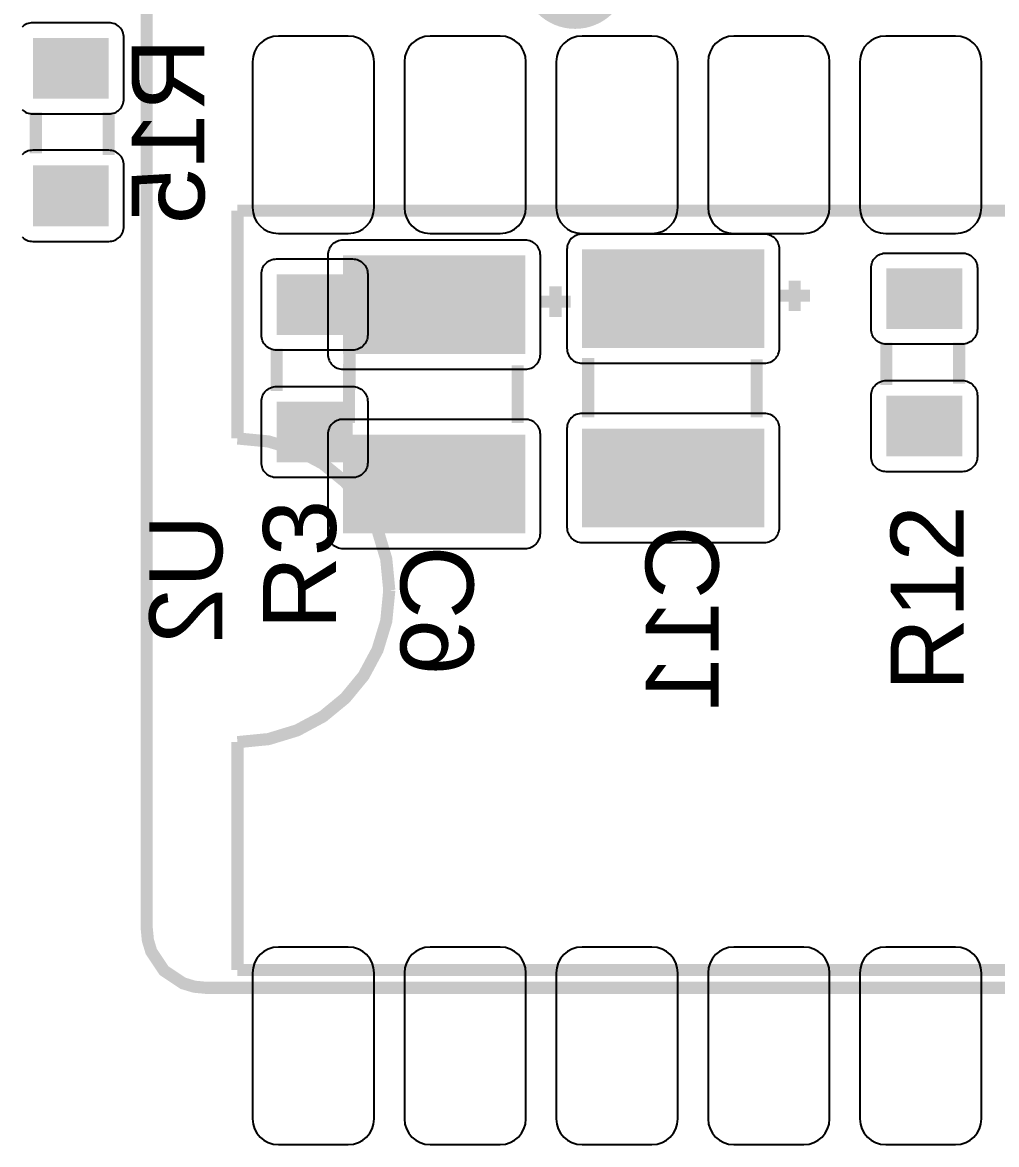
# Model space of a CAD drawing. Header units: inches. Extents: x -2.89 to 2.89, y -1.51 to 1.51.
# Drawn here: x -1.741 to -1.099, y -0.845 to -0.106 of the extents above; entities that cross this region are included whole.
import ezdxf

# ---------------------------------------------------------------- set-up
doc = ezdxf.new("R2010")
doc.units = ezdxf.units.IN
doc.layers.get('0').update_dxf_attribs({"linetype": 'CONTINUOUS'})

# ---------------------------------------------------------------- blocks, each defined once
blk = doc.blocks.new('RPAD')
blk.add_trace([(-0.5, -0.5), (-0.5, 0.5), (0.5, -0.5), (0.5, 0.5)])
blk = doc.blocks.new('EPAD')
at = {"const_width": 0.5}
blk.add_lwpolyline([(-0.25, 0, 1), (0.25, 0, 1)], format="xyb", close=True, dxfattribs=at)

msp = doc.modelspace()

# ---------------------------------------------------------------- linework, layer by layer
at = {"const_width": 0.008}
for points in [[(-1.659228, 0.753839), (-1.659228, -0.702854), (-1.658445, -0.710904), (-1.656191, -0.718348), (-1.647848, -0.730844), (-1.635353, -0.739187), (-1.627908, -0.741441), (-1.619858, -0.742224), (1.096677, -0.742224)], [(-1.659228, 0.753839), (-1.659228, -0.702854), (-1.658445, -0.710904), (-1.656191, -0.718348), (-1.647848, -0.730844), (-1.635353, -0.739187), (-1.627908, -0.741441), (-1.619858, -0.742224), (1.096677, -0.742224)], [(-1.659228, 0.753839), (-1.659228, -0.702854), (-1.658445, -0.710904), (-1.656191, -0.718348), (-1.647848, -0.730844), (-1.635353, -0.739187), (-1.627908, -0.741441), (-1.619858, -0.742224), (1.096677, -0.742224)], [(-1.732229, -0.165634), (-1.732229, -0.192634)], [(-1.732229, -0.165634), (-1.732229, -0.192634)], [(-1.732229, -0.165634), (-1.732229, -0.192634)], [(-1.684229, -0.165634), (-1.684229, -0.193634)], [(-1.684229, -0.165634), (-1.684229, -0.193634)], [(-1.684229, -0.165634), (-1.684229, -0.193634)], [(-1.599457, -0.230406), (-1.599457, -0.380406)], [(-1.599457, -0.230406), (0.400543, -0.230406)], [(-1.599457, -0.230406), (-1.599457, -0.380406)], [(-1.599457, -0.230406), (0.400543, -0.230406)], [(-1.599457, -0.230406), (-1.599457, -0.380406)], [(-1.599457, -0.230406), (0.400543, -0.230406)], [(-1.232449, -0.29639), (-1.232449, -0.27639)], [(-1.232449, -0.29639), (-1.232449, -0.27639)], [(-1.232449, -0.29639), (-1.232449, -0.27639)], [(-1.389929, -0.300327), (-1.389929, -0.280327)], [(-1.389929, -0.300327), (-1.389929, -0.280327)], [(-1.389929, -0.300327), (-1.389929, -0.280327)], [(-1.399929, -0.290327), (-1.379929, -0.290327)], [(-1.399929, -0.290327), (-1.379929, -0.290327)], [(-1.399929, -0.290327), (-1.379929, -0.290327)], [(-1.242449, -0.28639), (-1.222449, -0.28639)], [(-1.242449, -0.28639), (-1.222449, -0.28639)], [(-1.242449, -0.28639), (-1.222449, -0.28639)], [(-1.573669, -0.321217), (-1.573669, -0.349217)], [(-1.573669, -0.321217), (-1.573669, -0.349217)], [(-1.573669, -0.321217), (-1.573669, -0.349217)], [(-1.525669, -0.321217), (-1.525669, -0.348217)], [(-1.525669, -0.321217), (-1.525669, -0.348217)], [(-1.525669, -0.321217), (-1.525669, -0.348217)], [(-1.172094, -0.31728), (-1.172094, -0.34528)], [(-1.172094, -0.31728), (-1.172094, -0.34528)], [(-1.172094, -0.31728), (-1.172094, -0.34528)], [(-1.124094, -0.31728), (-1.124094, -0.34428)], [(-1.124094, -0.31728), (-1.124094, -0.34428)], [(-1.124094, -0.31728), (-1.124094, -0.34428)], [(-1.368449, -0.36639), (-1.368449, -0.32739)], [(-1.368449, -0.36639), (-1.368449, -0.32739)], [(-1.368449, -0.36639), (-1.368449, -0.32739)], [(-1.257449, -0.36639), (-1.257449, -0.32839)], [(-1.257449, -0.36639), (-1.257449, -0.32839)], [(-1.257449, -0.36639), (-1.257449, -0.32839)], [(-1.525929, -0.370327), (-1.525929, -0.331327)], [(-1.525929, -0.370327), (-1.525929, -0.331327)], [(-1.525929, -0.370327), (-1.525929, -0.331327)], [(-1.414929, -0.370327), (-1.414929, -0.332327)], [(-1.414929, -0.370327), (-1.414929, -0.332327)], [(-1.414929, -0.370327), (-1.414929, -0.332327)], [(-1.499457, -0.480406), (-1.501457, -0.459743), (-1.507207, -0.440733), (-1.516331, -0.423716), (-1.528457, -0.409031), (-1.543207, -0.397017), (-1.560207, -0.388015), (-1.579082, -0.382365), (-1.599457, -0.380406)], [(-1.499457, -0.480406), (-1.501457, -0.459743), (-1.507207, -0.440733), (-1.516331, -0.423716), (-1.528457, -0.409031), (-1.543207, -0.397017), (-1.560207, -0.388015), (-1.579082, -0.382365), (-1.599457, -0.380406)], [(-1.499457, -0.480406), (-1.501457, -0.459743), (-1.507207, -0.440733), (-1.516331, -0.423716), (-1.528457, -0.409031), (-1.543207, -0.397017), (-1.560207, -0.388015), (-1.579082, -0.382365), (-1.599457, -0.380406)], [(-1.499457, -0.480406), (-1.501457, -0.50078), (-1.507207, -0.519656), (-1.516331, -0.536656), (-1.528457, -0.551406), (-1.543207, -0.563531), (-1.560207, -0.572656), (-1.579082, -0.578406), (-1.599457, -0.580406)], [(-1.499457, -0.480406), (-1.501457, -0.50078), (-1.507207, -0.519656), (-1.516331, -0.536656), (-1.528457, -0.551406), (-1.543207, -0.563531), (-1.560207, -0.572656), (-1.579082, -0.578406), (-1.599457, -0.580406)], [(-1.499457, -0.480406), (-1.501457, -0.50078), (-1.507207, -0.519656), (-1.516331, -0.536656), (-1.528457, -0.551406), (-1.543207, -0.563531), (-1.560207, -0.572656), (-1.579082, -0.578406), (-1.599457, -0.580406)], [(-1.599457, -0.580406), (-1.599457, -0.730406)], [(-1.599457, -0.580406), (-1.599457, -0.730406)], [(-1.599457, -0.580406), (-1.599457, -0.730406)], [(-1.599457, -0.730406), (0.400543, -0.730406)], [(-1.599457, -0.730406), (0.400543, -0.730406)], [(-1.599457, -0.730406), (0.400543, -0.730406)]]:
    msp.add_lwpolyline(points, dxfattribs=at)
for points in [[(-1.741338, -0.163743), (-1.740632, -0.164383), (-1.739865, -0.164953), (-1.739041, -0.165447), (-1.738164, -0.165862), (-1.73724, -0.166193), (-1.736273, -0.166435), (-1.735268, -0.166583), (-1.734229, -0.166634), (-1.684229, -0.166634), (-1.683189, -0.166583), (-1.682184, -0.166435), (-1.681217, -0.166193), (-1.680293, -0.165862), (-1.679417, -0.165447), (-1.678593, -0.164953), (-1.677826, -0.164383), (-1.677119, -0.163743), (-1.676479, -0.163037), (-1.67591, -0.16227), (-1.675415, -0.161446), (-1.675, -0.160569), (-1.67467, -0.159645), (-1.674428, -0.158678), (-1.674279, -0.157673), (-1.674229, -0.156634), (-1.674229, -0.116634), (-1.674279, -0.115594), (-1.674428, -0.114589), (-1.67467, -0.113622), (-1.675, -0.112698), (-1.675415, -0.111822), (-1.67591, -0.110998), (-1.676479, -0.11023), (-1.677119, -0.109524), (-1.677826, -0.108884), (-1.678593, -0.108315), (-1.679417, -0.10782), (-1.680293, -0.107406), (-1.681217, -0.107075), (-1.682184, -0.106833), (-1.683189, -0.106684), (-1.684229, -0.106634), (-1.734229, -0.106634), (-1.735268, -0.106684), (-1.736273, -0.106833), (-1.73724, -0.107075), (-1.738164, -0.107406), (-1.739041, -0.10782), (-1.739865, -0.108315), (-1.740632, -0.108884), (-1.741338, -0.109524)], [(-1.741338, -0.247743), (-1.740632, -0.248383), (-1.739865, -0.248953), (-1.739041, -0.249447), (-1.738164, -0.249862), (-1.73724, -0.250193), (-1.736273, -0.250435), (-1.735268, -0.250583), (-1.734229, -0.250634), (-1.684229, -0.250634), (-1.683189, -0.250583), (-1.682184, -0.250435), (-1.681217, -0.250193), (-1.680293, -0.249862), (-1.679417, -0.249447), (-1.678593, -0.248953), (-1.677826, -0.248383), (-1.677119, -0.247743), (-1.676479, -0.247037), (-1.67591, -0.24627), (-1.675415, -0.245446), (-1.675, -0.244569), (-1.67467, -0.243645), (-1.674428, -0.242678), (-1.674279, -0.241673), (-1.674229, -0.240634), (-1.674229, -0.200634), (-1.674279, -0.199594), (-1.674428, -0.198589), (-1.67467, -0.197622), (-1.675, -0.196698), (-1.675415, -0.195822), (-1.67591, -0.194998), (-1.676479, -0.19423), (-1.677119, -0.193524), (-1.677826, -0.192884), (-1.678593, -0.192315), (-1.679417, -0.19182), (-1.680293, -0.191406), (-1.681217, -0.191075), (-1.682184, -0.190833), (-1.683189, -0.190684), (-1.684229, -0.190634), (-1.734229, -0.190634), (-1.735268, -0.190684), (-1.736273, -0.190833), (-1.73724, -0.191075), (-1.738164, -0.191406), (-1.739041, -0.19182), (-1.739865, -0.192315), (-1.740632, -0.192884), (-1.741338, -0.193524)]]:
    msp.add_lwpolyline(points)
for points in [[(-1.572457, -0.245406), (-1.526457, -0.245406), (-1.522981, -0.245067), (-1.519767, -0.244094), (-1.516876, -0.242548), (-1.514371, -0.240491), (-1.512314, -0.237987), (-1.510768, -0.235096), (-1.509795, -0.231881), (-1.509457, -0.228406), (-1.509457, -0.132406), (-1.509795, -0.12893), (-1.510768, -0.125715), (-1.512314, -0.122824), (-1.514371, -0.12032), (-1.516876, -0.118263), (-1.519767, -0.116717), (-1.522981, -0.115744), (-1.526457, -0.115406), (-1.572457, -0.115406), (-1.575933, -0.115744), (-1.579147, -0.116717), (-1.582038, -0.118263), (-1.584543, -0.12032), (-1.586599, -0.122824), (-1.588145, -0.125715), (-1.589119, -0.12893), (-1.589457, -0.132406), (-1.589457, -0.228406), (-1.589119, -0.231881), (-1.588145, -0.235096), (-1.586599, -0.237987), (-1.584543, -0.240491), (-1.582038, -0.242548), (-1.579147, -0.244094), (-1.575933, -0.245067), (-1.572457, -0.245406)], [(-1.472457, -0.245406), (-1.426457, -0.245406), (-1.422981, -0.245067), (-1.419767, -0.244094), (-1.416876, -0.242548), (-1.414371, -0.240491), (-1.412314, -0.237987), (-1.410768, -0.235096), (-1.409795, -0.231881), (-1.409457, -0.228406), (-1.409457, -0.132406), (-1.409795, -0.12893), (-1.410768, -0.125715), (-1.412314, -0.122824), (-1.414371, -0.12032), (-1.416876, -0.118263), (-1.419767, -0.116717), (-1.422981, -0.115744), (-1.426457, -0.115406), (-1.472457, -0.115406), (-1.475933, -0.115744), (-1.479147, -0.116717), (-1.482038, -0.118263), (-1.484543, -0.12032), (-1.486599, -0.122824), (-1.488145, -0.125715), (-1.489119, -0.12893), (-1.489457, -0.132406), (-1.489457, -0.228406), (-1.489119, -0.231881), (-1.488145, -0.235096), (-1.486599, -0.237987), (-1.484543, -0.240491), (-1.482038, -0.242548), (-1.479147, -0.244094), (-1.475933, -0.245067), (-1.472457, -0.245406)], [(-1.372457, -0.245406), (-1.326457, -0.245406), (-1.322981, -0.245067), (-1.319767, -0.244094), (-1.316876, -0.242548), (-1.314371, -0.240491), (-1.312314, -0.237987), (-1.310768, -0.235096), (-1.309795, -0.231881), (-1.309457, -0.228406), (-1.309457, -0.132406), (-1.309795, -0.12893), (-1.310768, -0.125715), (-1.312314, -0.122824), (-1.314371, -0.12032), (-1.316876, -0.118263), (-1.319767, -0.116717), (-1.322981, -0.115744), (-1.326457, -0.115406), (-1.372457, -0.115406), (-1.375933, -0.115744), (-1.379147, -0.116717), (-1.382038, -0.118263), (-1.384543, -0.12032), (-1.386599, -0.122824), (-1.388145, -0.125715), (-1.389119, -0.12893), (-1.389457, -0.132406), (-1.389457, -0.228406), (-1.389119, -0.231881), (-1.388145, -0.235096), (-1.386599, -0.237987), (-1.384543, -0.240491), (-1.382038, -0.242548), (-1.379147, -0.244094), (-1.375933, -0.245067), (-1.372457, -0.245406)], [(-1.272457, -0.245406), (-1.226457, -0.245406), (-1.222981, -0.245067), (-1.219767, -0.244094), (-1.216876, -0.242548), (-1.214371, -0.240491), (-1.212314, -0.237987), (-1.210768, -0.235096), (-1.209795, -0.231881), (-1.209457, -0.228406), (-1.209457, -0.132406), (-1.209795, -0.12893), (-1.210768, -0.125715), (-1.212314, -0.122824), (-1.214371, -0.12032), (-1.216876, -0.118263), (-1.219767, -0.116717), (-1.222981, -0.115744), (-1.226457, -0.115406), (-1.272457, -0.115406), (-1.275933, -0.115744), (-1.279147, -0.116717), (-1.282038, -0.118263), (-1.284543, -0.12032), (-1.286599, -0.122824), (-1.288145, -0.125715), (-1.289119, -0.12893), (-1.289457, -0.132406), (-1.289457, -0.228406), (-1.289119, -0.231881), (-1.288145, -0.235096), (-1.286599, -0.237987), (-1.284543, -0.240491), (-1.282038, -0.242548), (-1.279147, -0.244094), (-1.275933, -0.245067), (-1.272457, -0.245406)], [(-1.172457, -0.245406), (-1.126457, -0.245406), (-1.122981, -0.245067), (-1.119767, -0.244094), (-1.116876, -0.242548), (-1.114371, -0.240491), (-1.112314, -0.237987), (-1.110768, -0.235096), (-1.109795, -0.231881), (-1.109457, -0.228406), (-1.109457, -0.132406), (-1.109795, -0.12893), (-1.110768, -0.125715), (-1.112314, -0.122824), (-1.114371, -0.12032), (-1.116876, -0.118263), (-1.119767, -0.116717), (-1.122981, -0.115744), (-1.126457, -0.115406), (-1.172457, -0.115406), (-1.175933, -0.115744), (-1.179147, -0.116717), (-1.182038, -0.118263), (-1.184543, -0.12032), (-1.186599, -0.122824), (-1.188145, -0.125715), (-1.189119, -0.12893), (-1.189457, -0.132406), (-1.189457, -0.228406), (-1.189119, -0.231881), (-1.188145, -0.235096), (-1.186599, -0.237987), (-1.184543, -0.240491), (-1.182038, -0.242548), (-1.179147, -0.244094), (-1.175933, -0.245067), (-1.172457, -0.245406)], [(-1.399929, -0.324827), (-1.399929, -0.259827), (-1.39998, -0.258787), (-1.400128, -0.257782), (-1.40037, -0.256815), (-1.400701, -0.255891), (-1.401115, -0.255015), (-1.40161, -0.254191), (-1.40218, -0.253423), (-1.40282, -0.252717), (-1.403526, -0.252077), (-1.404293, -0.251508), (-1.405117, -0.251013), (-1.405994, -0.250598), (-1.406918, -0.250268), (-1.407885, -0.250026), (-1.40889, -0.249877), (-1.409929, -0.249827), (-1.529929, -0.249827), (-1.530969, -0.249877), (-1.531974, -0.250026), (-1.532941, -0.250268), (-1.533865, -0.250598), (-1.534741, -0.251013), (-1.535565, -0.251508), (-1.536332, -0.252077), (-1.537039, -0.252717), (-1.537679, -0.253423), (-1.538248, -0.254191), (-1.538743, -0.255015), (-1.539157, -0.255891), (-1.539488, -0.256815), (-1.53973, -0.257782), (-1.539879, -0.258787), (-1.539929, -0.259827), (-1.539929, -0.324827), (-1.539879, -0.325866), (-1.53973, -0.326871), (-1.539488, -0.327838), (-1.539157, -0.328762), (-1.538743, -0.329639), (-1.538248, -0.330463), (-1.537679, -0.33123), (-1.537039, -0.331936), (-1.536332, -0.332576), (-1.535565, -0.333146), (-1.534741, -0.33364), (-1.533865, -0.334055), (-1.532941, -0.334386), (-1.531974, -0.334628), (-1.530969, -0.334776), (-1.529929, -0.334827), (-1.409929, -0.334827), (-1.40889, -0.334776), (-1.407885, -0.334628), (-1.406918, -0.334386), (-1.405994, -0.334055), (-1.405117, -0.33364), (-1.404293, -0.333146), (-1.403526, -0.332576), (-1.40282, -0.331936), (-1.40218, -0.33123), (-1.40161, -0.330463), (-1.401115, -0.329639), (-1.400701, -0.328762), (-1.40037, -0.327838), (-1.400128, -0.326871), (-1.39998, -0.325866), (-1.399929, -0.324827)], [(-1.242449, -0.32089), (-1.242449, -0.25589), (-1.242499, -0.25485), (-1.242648, -0.253845), (-1.24289, -0.252878), (-1.24322, -0.251954), (-1.243635, -0.251078), (-1.24413, -0.250254), (-1.244699, -0.249486), (-1.245339, -0.24878), (-1.246046, -0.24814), (-1.246813, -0.247571), (-1.247637, -0.247076), (-1.248513, -0.246661), (-1.249437, -0.246331), (-1.250404, -0.246089), (-1.251409, -0.24594), (-1.252449, -0.24589), (-1.372449, -0.24589), (-1.373488, -0.24594), (-1.374493, -0.246089), (-1.37546, -0.246331), (-1.376384, -0.246661), (-1.377261, -0.247076), (-1.378085, -0.247571), (-1.378852, -0.24814), (-1.379558, -0.24878), (-1.380198, -0.249486), (-1.380768, -0.250254), (-1.381263, -0.251078), (-1.381677, -0.251954), (-1.382008, -0.252878), (-1.38225, -0.253845), (-1.382398, -0.25485), (-1.382449, -0.25589), (-1.382449, -0.32089), (-1.382398, -0.321929), (-1.38225, -0.322934), (-1.382008, -0.323901), (-1.381677, -0.324825), (-1.381263, -0.325702), (-1.380768, -0.326526), (-1.380198, -0.327293), (-1.379558, -0.327999), (-1.378852, -0.328639), (-1.378085, -0.329209), (-1.377261, -0.329703), (-1.376384, -0.330118), (-1.37546, -0.330449), (-1.374493, -0.330691), (-1.373488, -0.330839), (-1.372449, -0.33089), (-1.252449, -0.33089), (-1.251409, -0.330839), (-1.250404, -0.330691), (-1.249437, -0.330449), (-1.248513, -0.330118), (-1.247637, -0.329703), (-1.246813, -0.329209), (-1.246046, -0.328639), (-1.245339, -0.327999), (-1.244699, -0.327293), (-1.24413, -0.326526), (-1.243635, -0.325702), (-1.24322, -0.324825), (-1.24289, -0.323901), (-1.242648, -0.322934), (-1.242499, -0.321929), (-1.242449, -0.32089)], [(-1.112094, -0.26828), (-1.112094, -0.30828), (-1.112145, -0.309319), (-1.112293, -0.310324), (-1.112535, -0.311291), (-1.112866, -0.312215), (-1.113281, -0.313091), (-1.113776, -0.313915), (-1.114345, -0.314683), (-1.114985, -0.315389), (-1.115691, -0.316029), (-1.116459, -0.316598), (-1.117283, -0.317093), (-1.118159, -0.317508), (-1.119083, -0.317839), (-1.12005, -0.318081), (-1.121055, -0.318229), (-1.122094, -0.31828), (-1.172094, -0.31828), (-1.173134, -0.318229), (-1.174139, -0.318081), (-1.175106, -0.317839), (-1.17603, -0.317508), (-1.176906, -0.317093), (-1.17773, -0.316598), (-1.178498, -0.316029), (-1.179204, -0.315389), (-1.179844, -0.314683), (-1.180413, -0.313915), (-1.180908, -0.313091), (-1.181323, -0.312215), (-1.181654, -0.311291), (-1.181896, -0.310324), (-1.182044, -0.309319), (-1.182094, -0.30828), (-1.182094, -0.26828), (-1.182044, -0.26724), (-1.181896, -0.266235), (-1.181654, -0.265268), (-1.181323, -0.264344), (-1.180908, -0.263468), (-1.180413, -0.262644), (-1.179844, -0.261876), (-1.179204, -0.26117), (-1.178498, -0.26053), (-1.17773, -0.259961), (-1.176906, -0.259466), (-1.17603, -0.259051), (-1.175106, -0.25872), (-1.174139, -0.258478), (-1.173134, -0.25833), (-1.172094, -0.25828), (-1.122094, -0.25828), (-1.121055, -0.25833), (-1.12005, -0.258478), (-1.119083, -0.25872), (-1.118159, -0.259051), (-1.117283, -0.259466), (-1.116459, -0.259961), (-1.115691, -0.26053), (-1.114985, -0.26117), (-1.114345, -0.261876), (-1.113776, -0.262644), (-1.113281, -0.263468), (-1.112866, -0.264344), (-1.112535, -0.265268), (-1.112293, -0.266235), (-1.112145, -0.26724), (-1.112094, -0.26828)], [(-1.513669, -0.272217), (-1.513669, -0.312217), (-1.51372, -0.313256), (-1.513868, -0.314261), (-1.51411, -0.315228), (-1.514441, -0.316152), (-1.514856, -0.317028), (-1.51535, -0.317852), (-1.51592, -0.31862), (-1.51656, -0.319326), (-1.517266, -0.319966), (-1.518033, -0.320535), (-1.518857, -0.32103), (-1.519734, -0.321445), (-1.520658, -0.321776), (-1.521625, -0.322018), (-1.52263, -0.322166), (-1.523669, -0.322217), (-1.573669, -0.322217), (-1.574709, -0.322166), (-1.575714, -0.322018), (-1.576681, -0.321776), (-1.577605, -0.321445), (-1.578481, -0.32103), (-1.579305, -0.320535), (-1.580072, -0.319966), (-1.580779, -0.319326), (-1.581419, -0.31862), (-1.581988, -0.317852), (-1.582483, -0.317028), (-1.582898, -0.316152), (-1.583228, -0.315228), (-1.58347, -0.314261), (-1.583619, -0.313256), (-1.583669, -0.312217), (-1.583669, -0.272217), (-1.583619, -0.271177), (-1.58347, -0.270172), (-1.583228, -0.269205), (-1.582898, -0.268281), (-1.582483, -0.267405), (-1.581988, -0.266581), (-1.581419, -0.265813), (-1.580779, -0.265107), (-1.580072, -0.264467), (-1.579305, -0.263898), (-1.578481, -0.263403), (-1.577605, -0.262988), (-1.576681, -0.262657), (-1.575714, -0.262415), (-1.574709, -0.262267), (-1.573669, -0.262217), (-1.523669, -0.262217), (-1.52263, -0.262267), (-1.521625, -0.262415), (-1.520658, -0.262657), (-1.519734, -0.262988), (-1.518857, -0.263403), (-1.518033, -0.263898), (-1.517266, -0.264467), (-1.51656, -0.265107), (-1.51592, -0.265813), (-1.51535, -0.266581), (-1.514856, -0.267405), (-1.514441, -0.268281), (-1.51411, -0.269205), (-1.513868, -0.270172), (-1.51372, -0.271177), (-1.513669, -0.272217)], [(-1.513669, -0.356217), (-1.513669, -0.396217), (-1.51372, -0.397256), (-1.513868, -0.398261), (-1.51411, -0.399228), (-1.514441, -0.400152), (-1.514856, -0.401028), (-1.51535, -0.401852), (-1.51592, -0.40262), (-1.51656, -0.403326), (-1.517266, -0.403966), (-1.518033, -0.404535), (-1.518857, -0.40503), (-1.519734, -0.405445), (-1.520658, -0.405776), (-1.521625, -0.406018), (-1.52263, -0.406166), (-1.523669, -0.406217), (-1.573669, -0.406217), (-1.574709, -0.406166), (-1.575714, -0.406018), (-1.576681, -0.405776), (-1.577605, -0.405445), (-1.578481, -0.40503), (-1.579305, -0.404535), (-1.580072, -0.403966), (-1.580779, -0.403326), (-1.581419, -0.40262), (-1.581988, -0.401852), (-1.582483, -0.401028), (-1.582898, -0.400152), (-1.583228, -0.399228), (-1.58347, -0.398261), (-1.583619, -0.397256), (-1.583669, -0.396217), (-1.583669, -0.356217), (-1.583619, -0.355177), (-1.58347, -0.354172), (-1.583228, -0.353205), (-1.582898, -0.352281), (-1.582483, -0.351405), (-1.581988, -0.350581), (-1.581419, -0.349813), (-1.580779, -0.349107), (-1.580072, -0.348467), (-1.579305, -0.347898), (-1.578481, -0.347403), (-1.577605, -0.346988), (-1.576681, -0.346657), (-1.575714, -0.346415), (-1.574709, -0.346267), (-1.573669, -0.346217), (-1.523669, -0.346217), (-1.52263, -0.346267), (-1.521625, -0.346415), (-1.520658, -0.346657), (-1.519734, -0.346988), (-1.518857, -0.347403), (-1.518033, -0.347898), (-1.517266, -0.348467), (-1.51656, -0.349107), (-1.51592, -0.349813), (-1.51535, -0.350581), (-1.514856, -0.351405), (-1.514441, -0.352281), (-1.51411, -0.353205), (-1.513868, -0.354172), (-1.51372, -0.355177), (-1.513669, -0.356217)], [(-1.112094, -0.35228), (-1.112094, -0.39228), (-1.112145, -0.393319), (-1.112293, -0.394324), (-1.112535, -0.395291), (-1.112866, -0.396215), (-1.113281, -0.397091), (-1.113776, -0.397915), (-1.114345, -0.398683), (-1.114985, -0.399389), (-1.115691, -0.400029), (-1.116459, -0.400598), (-1.117283, -0.401093), (-1.118159, -0.401508), (-1.119083, -0.401839), (-1.12005, -0.402081), (-1.121055, -0.402229), (-1.122094, -0.40228), (-1.172094, -0.40228), (-1.173134, -0.402229), (-1.174139, -0.402081), (-1.175106, -0.401839), (-1.17603, -0.401508), (-1.176906, -0.401093), (-1.17773, -0.400598), (-1.178498, -0.400029), (-1.179204, -0.399389), (-1.179844, -0.398683), (-1.180413, -0.397915), (-1.180908, -0.397091), (-1.181323, -0.396215), (-1.181654, -0.395291), (-1.181896, -0.394324), (-1.182044, -0.393319), (-1.182094, -0.39228), (-1.182094, -0.35228), (-1.182044, -0.35124), (-1.181896, -0.350235), (-1.181654, -0.349268), (-1.181323, -0.348344), (-1.180908, -0.347468), (-1.180413, -0.346644), (-1.179844, -0.345876), (-1.179204, -0.34517), (-1.178498, -0.34453), (-1.17773, -0.343961), (-1.176906, -0.343466), (-1.17603, -0.343051), (-1.175106, -0.34272), (-1.174139, -0.342478), (-1.173134, -0.34233), (-1.172094, -0.34228), (-1.122094, -0.34228), (-1.121055, -0.34233), (-1.12005, -0.342478), (-1.119083, -0.34272), (-1.118159, -0.343051), (-1.117283, -0.343466), (-1.116459, -0.343961), (-1.115691, -0.34453), (-1.114985, -0.34517), (-1.114345, -0.345876), (-1.113776, -0.346644), (-1.113281, -0.347468), (-1.112866, -0.348344), (-1.112535, -0.349268), (-1.112293, -0.350235), (-1.112145, -0.35124), (-1.112094, -0.35228)], [(-1.399929, -0.442827), (-1.399929, -0.377827), (-1.39998, -0.376787), (-1.400128, -0.375782), (-1.40037, -0.374815), (-1.400701, -0.373891), (-1.401115, -0.373015), (-1.40161, -0.372191), (-1.40218, -0.371423), (-1.40282, -0.370717), (-1.403526, -0.370077), (-1.404293, -0.369508), (-1.405117, -0.369013), (-1.405994, -0.368598), (-1.406918, -0.368268), (-1.407885, -0.368026), (-1.40889, -0.367877), (-1.409929, -0.367827), (-1.529929, -0.367827), (-1.530969, -0.367877), (-1.531974, -0.368026), (-1.532941, -0.368268), (-1.533865, -0.368598), (-1.534741, -0.369013), (-1.535565, -0.369508), (-1.536332, -0.370077), (-1.537039, -0.370717), (-1.537679, -0.371423), (-1.538248, -0.372191), (-1.538743, -0.373015), (-1.539157, -0.373891), (-1.539488, -0.374815), (-1.53973, -0.375782), (-1.539879, -0.376787), (-1.539929, -0.377827), (-1.539929, -0.442827), (-1.539879, -0.443866), (-1.53973, -0.444871), (-1.539488, -0.445838), (-1.539157, -0.446762), (-1.538743, -0.447639), (-1.538248, -0.448463), (-1.537679, -0.44923), (-1.537039, -0.449936), (-1.536332, -0.450576), (-1.535565, -0.451146), (-1.534741, -0.45164), (-1.533865, -0.452055), (-1.532941, -0.452386), (-1.531974, -0.452628), (-1.530969, -0.452776), (-1.529929, -0.452827), (-1.409929, -0.452827), (-1.40889, -0.452776), (-1.407885, -0.452628), (-1.406918, -0.452386), (-1.405994, -0.452055), (-1.405117, -0.45164), (-1.404293, -0.451146), (-1.403526, -0.450576), (-1.40282, -0.449936), (-1.40218, -0.44923), (-1.40161, -0.448463), (-1.401115, -0.447639), (-1.400701, -0.446762), (-1.40037, -0.445838), (-1.400128, -0.444871), (-1.39998, -0.443866), (-1.399929, -0.442827)], [(-1.242449, -0.43889), (-1.242449, -0.37389), (-1.242499, -0.37285), (-1.242648, -0.371845), (-1.24289, -0.370878), (-1.24322, -0.369954), (-1.243635, -0.369078), (-1.24413, -0.368254), (-1.244699, -0.367486), (-1.245339, -0.36678), (-1.246046, -0.36614), (-1.246813, -0.365571), (-1.247637, -0.365076), (-1.248513, -0.364661), (-1.249437, -0.364331), (-1.250404, -0.364089), (-1.251409, -0.36394), (-1.252449, -0.36389), (-1.372449, -0.36389), (-1.373488, -0.36394), (-1.374493, -0.364089), (-1.37546, -0.364331), (-1.376384, -0.364661), (-1.377261, -0.365076), (-1.378085, -0.365571), (-1.378852, -0.36614), (-1.379558, -0.36678), (-1.380198, -0.367486), (-1.380768, -0.368254), (-1.381263, -0.369078), (-1.381677, -0.369954), (-1.382008, -0.370878), (-1.38225, -0.371845), (-1.382398, -0.37285), (-1.382449, -0.37389), (-1.382449, -0.43889), (-1.382398, -0.439929), (-1.38225, -0.440934), (-1.382008, -0.441901), (-1.381677, -0.442825), (-1.381263, -0.443702), (-1.380768, -0.444526), (-1.380198, -0.445293), (-1.379558, -0.445999), (-1.378852, -0.446639), (-1.378085, -0.447209), (-1.377261, -0.447703), (-1.376384, -0.448118), (-1.37546, -0.448449), (-1.374493, -0.448691), (-1.373488, -0.448839), (-1.372449, -0.44889), (-1.252449, -0.44889), (-1.251409, -0.448839), (-1.250404, -0.448691), (-1.249437, -0.448449), (-1.248513, -0.448118), (-1.247637, -0.447703), (-1.246813, -0.447209), (-1.246046, -0.446639), (-1.245339, -0.445999), (-1.244699, -0.445293), (-1.24413, -0.444526), (-1.243635, -0.443702), (-1.24322, -0.442825), (-1.24289, -0.441901), (-1.242648, -0.440934), (-1.242499, -0.439929), (-1.242449, -0.43889)], [(-1.526457, -0.715406), (-1.572457, -0.715406), (-1.575933, -0.715744), (-1.579147, -0.716717), (-1.582038, -0.718263), (-1.584543, -0.72032), (-1.586599, -0.722824), (-1.588145, -0.725715), (-1.589119, -0.72893), (-1.589457, -0.732406), (-1.589457, -0.828406), (-1.589119, -0.831881), (-1.588145, -0.835096), (-1.586599, -0.837987), (-1.584543, -0.840491), (-1.582038, -0.842548), (-1.579147, -0.844094), (-1.575933, -0.845067), (-1.572457, -0.845406), (-1.526457, -0.845406), (-1.522981, -0.845067), (-1.519767, -0.844094), (-1.516876, -0.842548), (-1.514371, -0.840491), (-1.512314, -0.837987), (-1.510768, -0.835096), (-1.509795, -0.831881), (-1.509457, -0.828406), (-1.509457, -0.732406), (-1.509795, -0.72893), (-1.510768, -0.725715), (-1.512314, -0.722824), (-1.514371, -0.72032), (-1.516876, -0.718263), (-1.519767, -0.716717), (-1.522981, -0.715744), (-1.526457, -0.715406)], [(-1.426457, -0.715406), (-1.472457, -0.715406), (-1.475933, -0.715744), (-1.479147, -0.716717), (-1.482038, -0.718263), (-1.484543, -0.72032), (-1.486599, -0.722824), (-1.488145, -0.725715), (-1.489119, -0.72893), (-1.489457, -0.732406), (-1.489457, -0.828406), (-1.489119, -0.831881), (-1.488145, -0.835096), (-1.486599, -0.837987), (-1.484543, -0.840491), (-1.482038, -0.842548), (-1.479147, -0.844094), (-1.475933, -0.845067), (-1.472457, -0.845406), (-1.426457, -0.845406), (-1.422981, -0.845067), (-1.419767, -0.844094), (-1.416876, -0.842548), (-1.414371, -0.840491), (-1.412314, -0.837987), (-1.410768, -0.835096), (-1.409795, -0.831881), (-1.409457, -0.828406), (-1.409457, -0.732406), (-1.409795, -0.72893), (-1.410768, -0.725715), (-1.412314, -0.722824), (-1.414371, -0.72032), (-1.416876, -0.718263), (-1.419767, -0.716717), (-1.422981, -0.715744), (-1.426457, -0.715406)], [(-1.326457, -0.715406), (-1.372457, -0.715406), (-1.375933, -0.715744), (-1.379147, -0.716717), (-1.382038, -0.718263), (-1.384543, -0.72032), (-1.386599, -0.722824), (-1.388145, -0.725715), (-1.389119, -0.72893), (-1.389457, -0.732406), (-1.389457, -0.828406), (-1.389119, -0.831881), (-1.388145, -0.835096), (-1.386599, -0.837987), (-1.384543, -0.840491), (-1.382038, -0.842548), (-1.379147, -0.844094), (-1.375933, -0.845067), (-1.372457, -0.845406), (-1.326457, -0.845406), (-1.322981, -0.845067), (-1.319767, -0.844094), (-1.316876, -0.842548), (-1.314371, -0.840491), (-1.312314, -0.837987), (-1.310768, -0.835096), (-1.309795, -0.831881), (-1.309457, -0.828406), (-1.309457, -0.732406), (-1.309795, -0.72893), (-1.310768, -0.725715), (-1.312314, -0.722824), (-1.314371, -0.72032), (-1.316876, -0.718263), (-1.319767, -0.716717), (-1.322981, -0.715744), (-1.326457, -0.715406)], [(-1.226457, -0.715406), (-1.272457, -0.715406), (-1.275933, -0.715744), (-1.279147, -0.716717), (-1.282038, -0.718263), (-1.284543, -0.72032), (-1.286599, -0.722824), (-1.288145, -0.725715), (-1.289119, -0.72893), (-1.289457, -0.732406), (-1.289457, -0.828406), (-1.289119, -0.831881), (-1.288145, -0.835096), (-1.286599, -0.837987), (-1.284543, -0.840491), (-1.282038, -0.842548), (-1.279147, -0.844094), (-1.275933, -0.845067), (-1.272457, -0.845406), (-1.226457, -0.845406), (-1.222981, -0.845067), (-1.219767, -0.844094), (-1.216876, -0.842548), (-1.214371, -0.840491), (-1.212314, -0.837987), (-1.210768, -0.835096), (-1.209795, -0.831881), (-1.209457, -0.828406), (-1.209457, -0.732406), (-1.209795, -0.72893), (-1.210768, -0.725715), (-1.212314, -0.722824), (-1.214371, -0.72032), (-1.216876, -0.718263), (-1.219767, -0.716717), (-1.222981, -0.715744), (-1.226457, -0.715406)], [(-1.126457, -0.715406), (-1.172457, -0.715406), (-1.175933, -0.715744), (-1.179147, -0.716717), (-1.182038, -0.718263), (-1.184543, -0.72032), (-1.186599, -0.722824), (-1.188145, -0.725715), (-1.189119, -0.72893), (-1.189457, -0.732406), (-1.189457, -0.828406), (-1.189119, -0.831881), (-1.188145, -0.835096), (-1.186599, -0.837987), (-1.184543, -0.840491), (-1.182038, -0.842548), (-1.179147, -0.844094), (-1.175933, -0.845067), (-1.172457, -0.845406), (-1.126457, -0.845406), (-1.122981, -0.845067), (-1.119767, -0.844094), (-1.116876, -0.842548), (-1.114371, -0.840491), (-1.112314, -0.837987), (-1.110768, -0.835096), (-1.109795, -0.831881), (-1.109457, -0.828406), (-1.109457, -0.732406), (-1.109795, -0.72893), (-1.110768, -0.725715), (-1.112314, -0.722824), (-1.114371, -0.72032), (-1.116876, -0.718263), (-1.119767, -0.716717), (-1.122981, -0.715744), (-1.126457, -0.715406)]]:
    msp.add_lwpolyline(points, close=True)

# ---------------------------------------------------------------- block references
at = {"xscale": 0.07, "yscale": 0.07}
msp.add_blockref('EPAD', (-1.377084, -0.075681), dxfattribs=at)
for p, xscale, yscale, rotation in [((-1.709229, -0.136634), 0.04, 0.05, -270), ((-1.709229, -0.220634), 0.04, 0.05, -270), ((-1.312449, -0.28839), 0.065, 0.12, -90), ((-1.469929, -0.292327), 0.065, 0.12, -90), ((-1.548669, -0.292217), 0.04, 0.05, -90), ((-1.147094, -0.28828), 0.04, 0.05, -90), ((-1.147094, -0.37228), 0.04, 0.05, -90), ((-1.548669, -0.376217), 0.04, 0.05, -90), ((-1.312449, -0.40639), 0.065, 0.12, -90), ((-1.469929, -0.410327), 0.065, 0.12, -90)]:
    msp.add_blockref('RPAD', p, dxfattribs=dict(xscale=xscale, yscale=yscale, rotation=rotation))

# ---------------------------------------------------------------- texts
at = {"text_generation_flag": 2, "width": 1.041667}
for s, p in [('R15', (-1.621229, -0.116634)), ('R15', (-1.621229, -0.116634)), ('R15', (-1.621229, -0.116634)), ('U2', (-1.609457, -0.430406)), ('U2', (-1.609457, -0.430406)), ('U2', (-1.609457, -0.430406)), ('C11', (-1.282559, -0.437744)), ('C11', (-1.282559, -0.437744)), ('C11', (-1.282559, -0.437744)), ('C9', (-1.443976, -0.450933)), ('C9', (-1.443976, -0.450933)), ('C9', (-1.443976, -0.450933))]:
    msp.add_text(s, height=0.048, rotation=90, dxfattribs=at).set_placement(p)
at = {"width": 1.041667}
for s, p in [('R3', (-1.534598, -0.506264)), ('R3', (-1.534598, -0.506264)), ('R3', (-1.534598, -0.506264)), ('R12', (-1.121213, -0.547012)), ('R12', (-1.121213, -0.547012)), ('R12', (-1.121213, -0.547012))]:
    msp.add_text(s, height=0.048, rotation=90, dxfattribs=at).set_placement(p)

doc.saveas('drawing.dxf')
